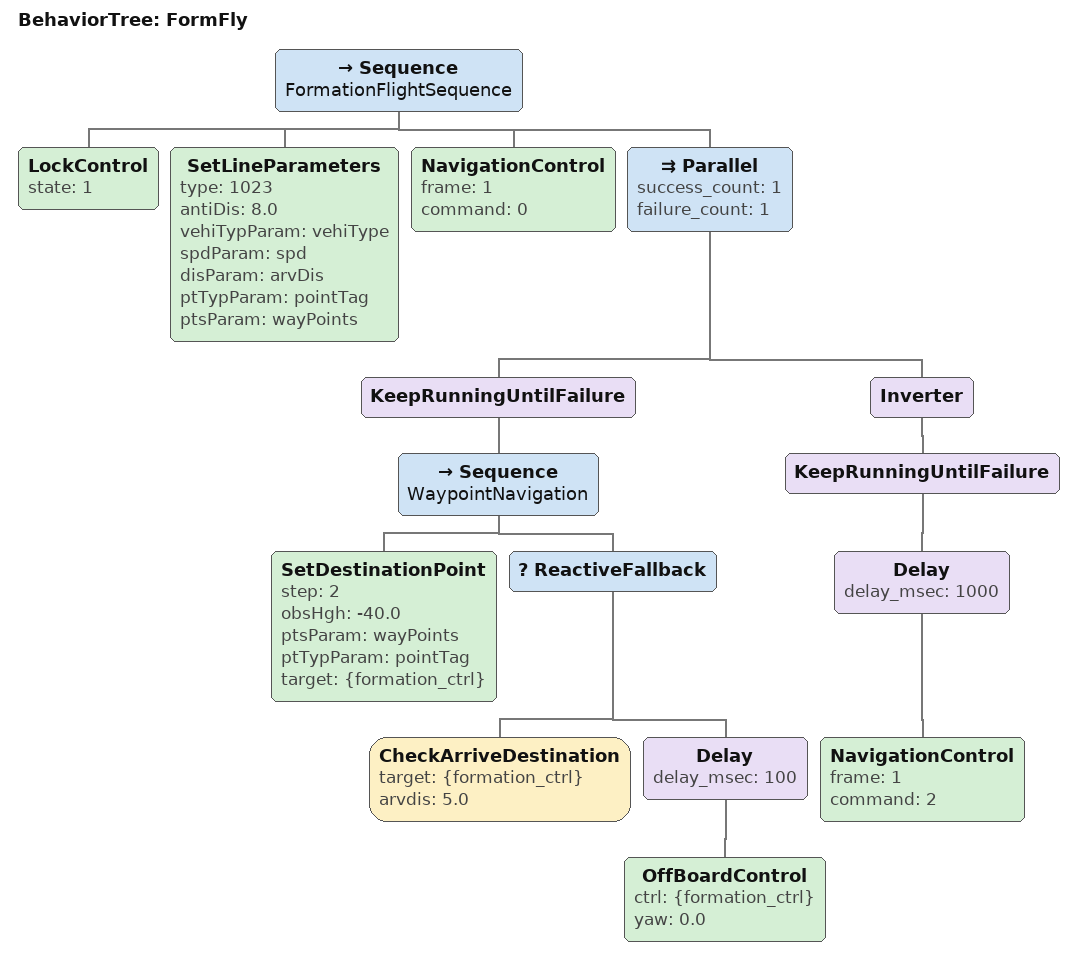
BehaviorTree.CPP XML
<?xml version="1.0" encoding="UTF-8"?>
<root BTCPP_format="4">
    <BehaviorTree ID="FormFly">
        <Sequence name="FormationFlightSequence">
            <!-- 1. 确保载具已解锁 -->
            <LockControl state="1"/>

            <!-- 2. 设置编队参数 -->
            <SetLineParameters
                    type="1023"
                    antiDis="8.0"
                    vehiTypParam="vehiType"
                    spdParam="spd"
                    disParam="arvDis"
                    ptTypParam="pointTag"
                    ptsParam="wayPoints"
            />

            <!-- 3. 启动编队导航 -->
            <NavigationControl
                    frame="1"
                    command="0"
            />

            <!-- 4. 编队飞行循环 -->
            <Parallel success_count="1" failure_count="1">
                <!-- 航点飞行控制 -->
                <KeepRunningUntilFailure>
                    <Sequence name="WaypointNavigation">
                        <SetDestinationPoint
                                step="2"
                                obsHgh="-40.0"
                                ptsParam="wayPoints"
                                ptTypParam="pointTag"
                                target="{formation_ctrl}"
                        />

                        <ReactiveFallback>
                            <CheckArriveDestination
                                    target="{formation_ctrl}"
                                    arvdis="5.0"
                            />
                            <Delay delay_msec="100">
                                <OffBoardControl
                                        ctrl="{formation_ctrl}"
                                        yaw="0.0"
                                />
                            </Delay>
                        </ReactiveFallback>
                    </Sequence>
                </KeepRunningUntilFailure>

                <!-- 编队保持控制 -->
                <Inverter>
                    <KeepRunningUntilFailure>
                        <Delay delay_msec="1000">
                            <NavigationControl
                                    frame="1"
                                    command="2"
                            />
                        </Delay>
                    </KeepRunningUntilFailure>
                </Inverter>
            </Parallel>
        </Sequence>
    </BehaviorTree>
</root>
